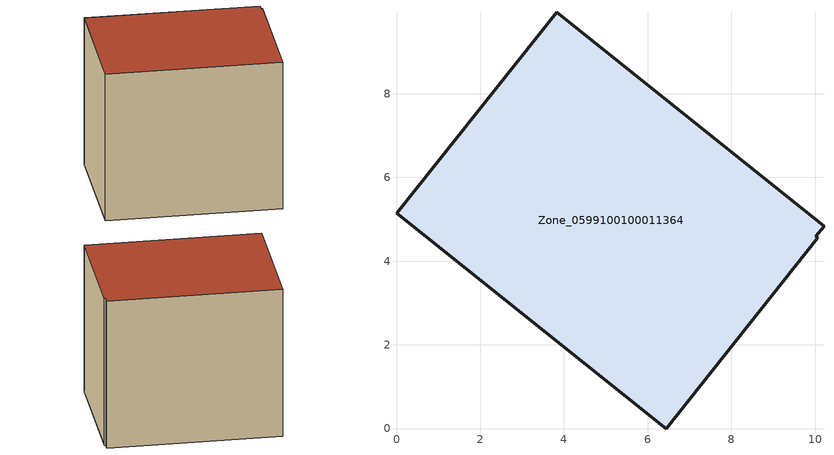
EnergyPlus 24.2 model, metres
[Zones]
Zone_0599100100011364
 floor ground (C_G): 0,5.14 3.83,9.94 10.21,4.84 10.02,4.59 10.06,4.55 6.44,0 z0.6
 wall outside (C_F): 3.83,9.94 0,5.14 6.44,0 10.06,4.55 10.02,4.59 10.21,4.84 3.83,9.94 z0.6:8.04
 roof outside (C_R): 0,5.14 6.44,0 10.06,4.55 10.02,4.59 10.21,4.84 3.83,9.94 z8.04
[BUILDING]
Pand.0599100100011364: North Axis=0; Terrain=City; Loads Convergence Tolerance Value=0.04; Temperature Convergence Tolerance Value=0.4; Solar Distribution=FullExterior; Maximum Number of Warmup Days=25; Minimum Number of Warmup Days=1
[Site:Location]
Rotterdam.The.Hague.AP_ZH_NLD Design_Conditions: Latitude=51.96; Longitude=4.45; Time Zone=1; Elevation=-4.5
[SITE:GROUNDTEMPERATURE:BUILDINGSURFACE]
18, 18, 18, 18, 18, 18, 18, 18, 18, 18, 18, 18
[MATERIAL] Thermal Absorptance=0.9; Solar Absorptance=0.7; Visible Absorptance=0.7
Name | Roughness | Thickness | Conductivity | Density | Specific Heat
G.TI.1965-1974 | MediumSmooth | 0.15 | 0.882353 | 540 | 1210
F.TI.1965-1974 | Rough | 0.3 | 0.697674 | 1920 | 840
R.TI.1965-1974 | MediumRough | 0.2 | 0.232558 | 1500 | 1000
[CONSTRUCTION]
C_G: G.TI.1965-1974
C_F: F.TI.1965-1974
C_R: R.TI.1965-1974
[ZONE]
Zone_0599100100011364: Type=1; Multiplier=1; Ceiling Height=Autocalculate; Volume=Autocalculate; Floor Area=autocalculate; Part of Total Floor Area=Yes
[ZONEINFILTRATION:DESIGNFLOWRATE]
Infil_Zone_0599100100011364: Zone or ZoneList or Space or SpaceList=Zone_0599100100011364; Schedule=AlwaysOn; Design Flow Rate Calculation Method=Flow/Area; Flow Rate per Floor Area=0.003; Constant Term Coefficient=1; Temperature Term Coefficient=0; Velocity Term Coefficient=0; Velocity Squared Term Coefficient=0
[HVACTEMPLATE:ZONE:IDEALLOADSAIRSYSTEM]
Zone_0599100100011364: Maximum Heating Supply Air Temperature=50; Minimum Cooling Supply Air Temperature=13; Maximum Heating Supply Air Humidity Ratio=0.0156; Minimum Cooling Supply Air Humidity Ratio=0.0077; Heating Limit=NoLimit; Cooling Limit=NoLimit; Dehumidification Control Type=ConstantSensibleHeatRatio; Cooling Sensible Heat Ratio=0.7; Dehumidification Setpoint=60; Humidification Control Type=None; Humidification Setpoint=30; Outdoor Air Method=None; Outdoor Air Flow Rate per Person=0.00944; Outdoor Air Flow Rate per Zone Floor Area=0; Outdoor Air Flow Rate per Zone=0; Demand Controlled Ventilation Type=None; Outdoor Air Economizer Type=NoEconomizer; Heat Recovery Type=None; Sensible Heat Recovery Effectiveness=0.7; Latent Heat Recovery Effectiveness=0.65
[ZONECONTROL:THERMOSTAT]
ThermostatControl_Zone_0599100100011364: Zone or ZoneList=Zone_0599100100011364; Control Type Schedule=DualSetpointControlType; Control 1=Thermostat_Zone_0599100100011364; Temperature Difference Between Cutout And Setpoint=0
[THERMOSTATSETPOINT:DUALSETPOINT]
Thermostat_Zone_0599100100011364: Heating Setpoint Temperature Schedule=HeatingSetpoint_Zone_0599100100011364; Cooling Setpoint Temperature Schedule=CoolingSetpoint_Zone_0599100100011364
[SCHEDULE:COMPACT]
HeatingSetpoint_Zone_0599100100011364: Through: 12/31, For: AllDays, Until: 24:00, 21
CoolingSetpoint_Zone_0599100100011364: Through: 12/31, For: AllDays, Until: 24:00, 24
DualSetpointControlType: Through: 12/31, For: AllDays, Until: 24:00, 4
AlwaysOn: Through: 12/31, For: AllDays, Until: 24:00, 1
